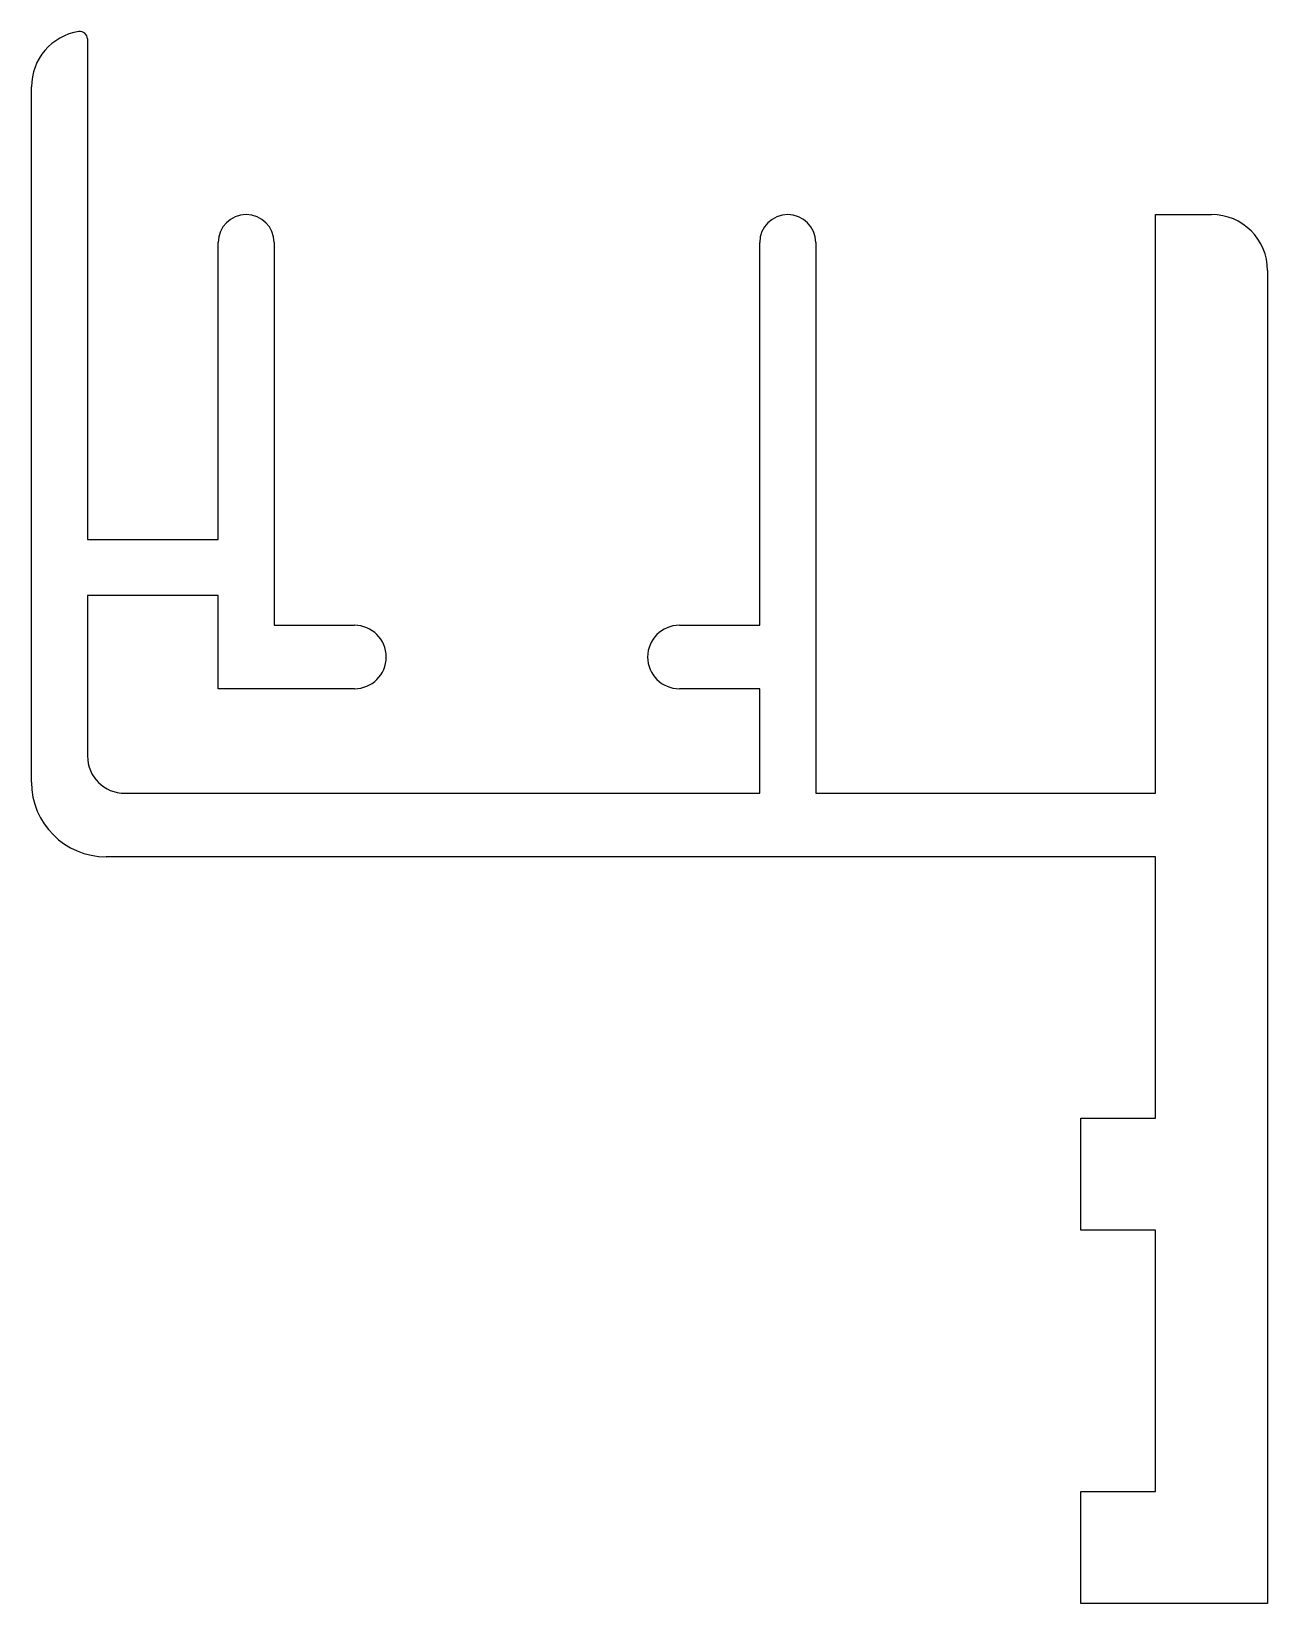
# Model space of a CAD drawing. Extents: x 283.3 to 316.4, y 719 to 761.1.
import ezdxf

# ---------------------------------------------------------------- set-up
doc = ezdxf.new("R2010")
doc.units = 0
doc.layers.get('0').update_dxf_attribs({"linetype": 'CONTINUOUS'})

msp = doc.modelspace()

# ---------------------------------------------------------------- linework, layer by layer
for p, q in [((284.79, 760.894), (284.79, 747.49)), ((283.29, 740.99), (283.29, 759.61)), ((313.39, 740.69), (313.39, 756.19)), ((313.39, 756.19), (314.89, 756.19)), ((288.29, 747.49), (288.29, 755.44)), ((289.79, 755.44), (289.79, 745.19)), ((302.79, 745.19), (302.79, 755.44)), ((304.29, 755.44), (304.29, 740.69)), ((316.39, 754.69), (316.39, 718.99)), ((284.79, 747.49), (288.29, 747.49)), ((288.29, 745.99), (284.79, 745.99)), ((284.79, 745.99), (284.79, 741.69)), ((288.29, 743.49), (288.29, 745.99)), ((289.79, 745.19), (291.94, 745.19)), ((300.64, 745.19), (302.79, 745.19)), ((291.94, 743.49), (288.29, 743.49)), ((302.79, 743.49), (300.64, 743.49)), ((302.79, 740.69), (302.79, 743.49)), ((302.79, 743.49), (302.79, 743.49)), ((285.79, 740.69), (302.79, 740.69)), ((304.29, 740.69), (313.39, 740.69)), ((313.39, 738.99), (285.29, 738.99)), ((313.39, 731.99), (313.39, 738.99)), ((311.39, 728.99), (311.39, 731.99)), ((311.39, 731.99), (313.39, 731.99)), ((313.39, 728.99), (311.39, 728.99)), ((313.39, 721.99), (313.39, 728.99)), ((311.39, 718.99), (311.39, 721.99)), ((311.39, 721.99), (313.39, 721.99)), ((316.39, 718.99), (311.39, 718.99))]:
    msp.add_line(p, q)
for centre, radius, start, end in [((284.79, 759.61), 1.5, 98.8499, 180), ((284.59, 760.894), 0.2, 360, 98.8499), ((289.04, 755.44), 0.75, 360, 180), ((303.54, 755.44), 0.75, 0, 180), ((314.89, 754.69), 1.5, 360, 90), ((291.94, 744.34), 0.85, 270, 90), ((300.64, 744.34), 0.85, 90, 270), ((285.79, 741.69), 1, 180, 270), ((285.29, 740.99), 2, 180, 270)]:
    msp.add_arc(centre, radius, start, end)

doc.saveas('drawing.dxf')
